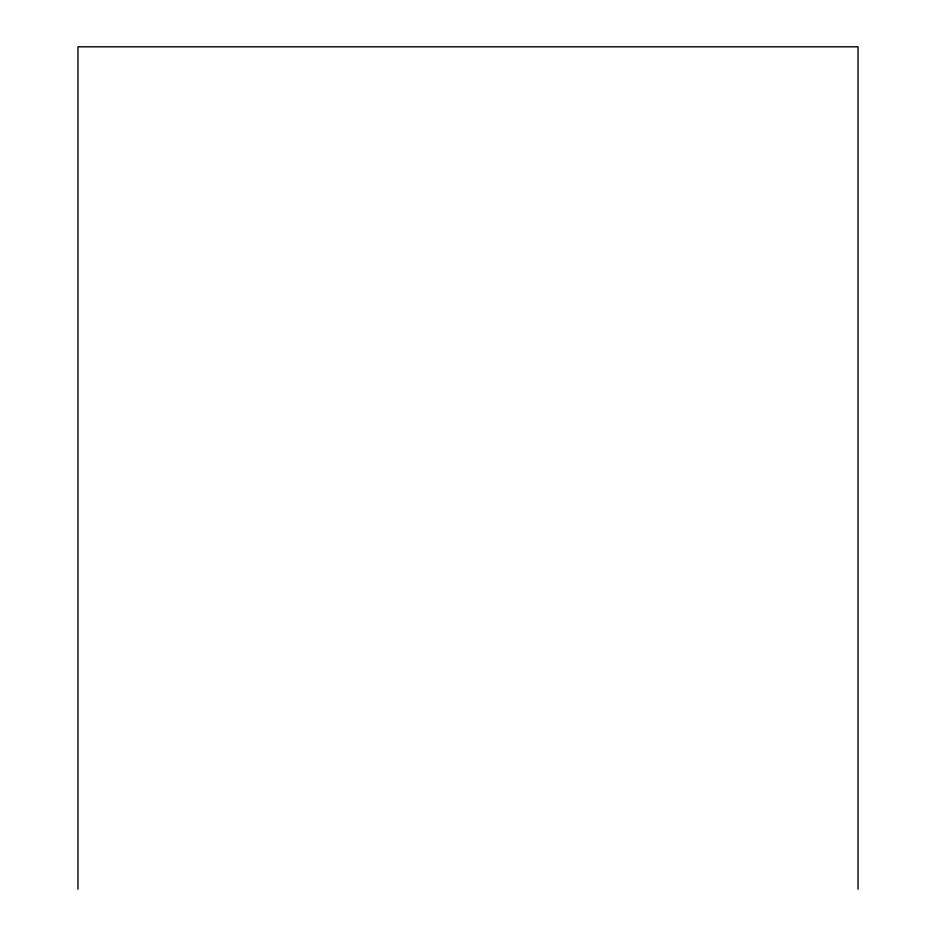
<?xml version="1.0" encoding="UTF-8"?>
<svg xmlns="http://www.w3.org/2000/svg" width="936" height="936" viewBox="0 0 936 936"><rect width="100%" height="100%" fill="white"/><g stroke="black" fill="none" stroke-linecap="round" stroke-linejoin="round"><path stroke-width="1.4" d="M858.031 889.2L858.031 46.8L77.969 46.8L77.969 889.2"/></g></svg>
